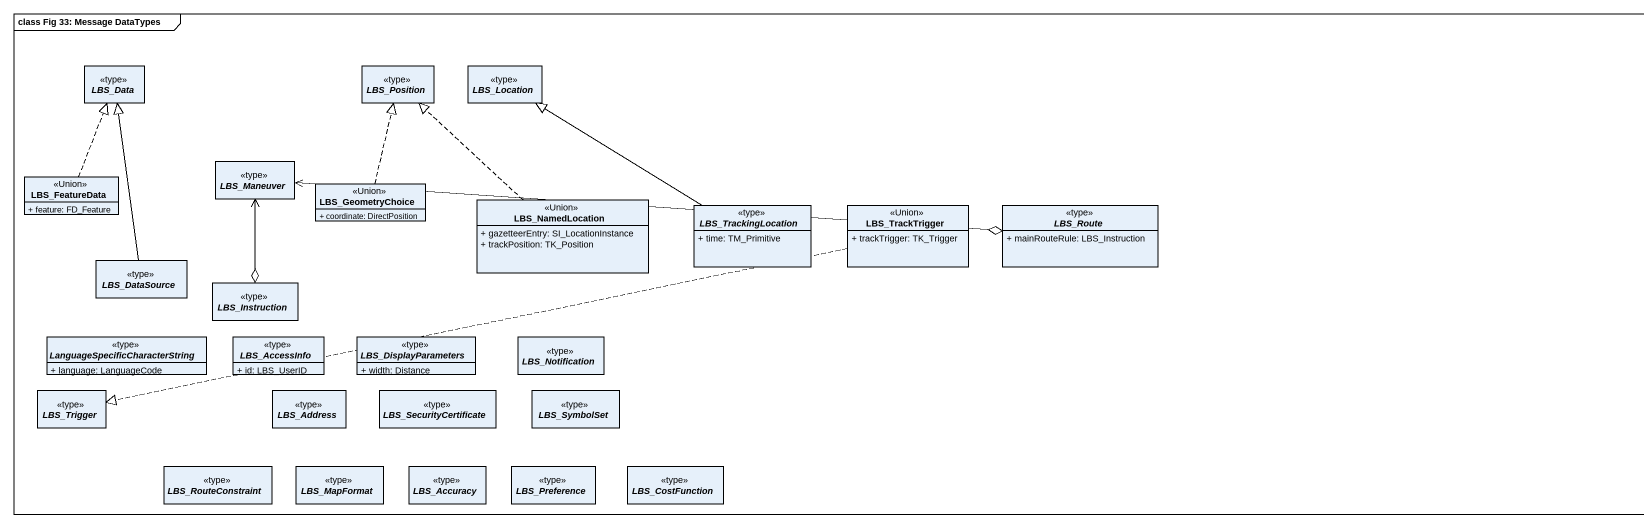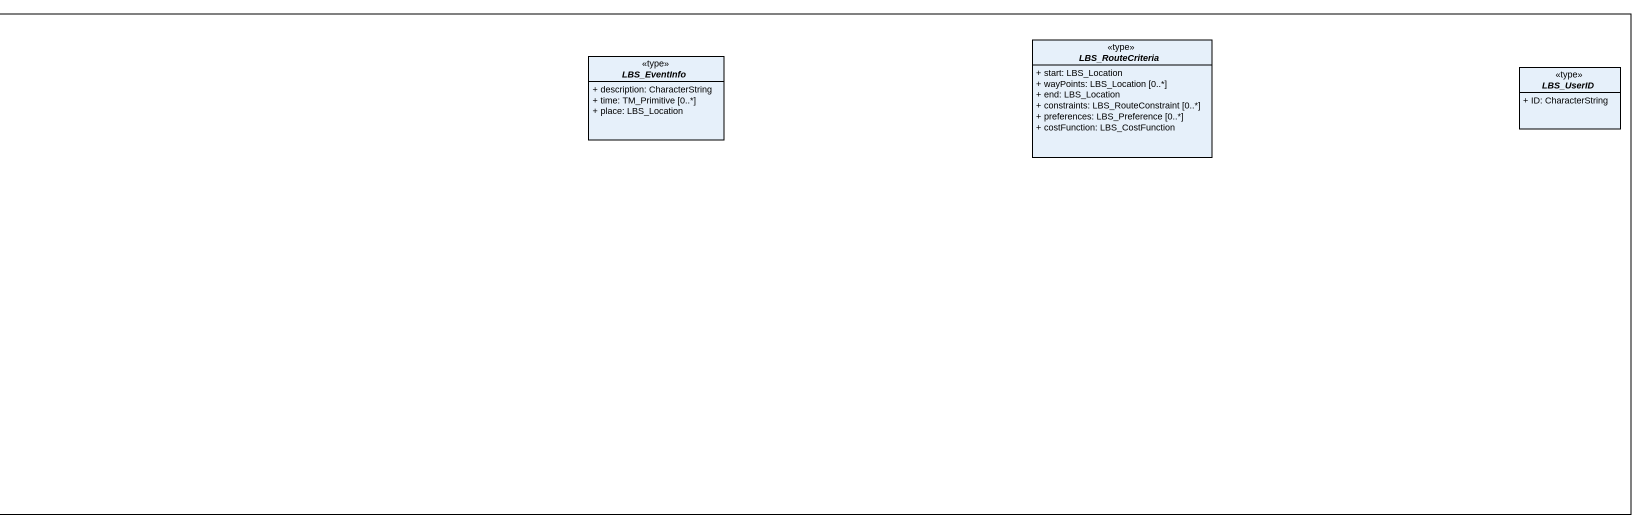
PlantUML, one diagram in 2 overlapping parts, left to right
@startuml
mainframe class Fig 33: Message DataTypes
hide circle
hide empty members
skinparam classAttributeIconSize 0
abstract class LBS_Data <<type>>
abstract class LBS_Position <<type>>
abstract class LBS_Location <<type>>
abstract class LBS_EventInfo <<type>> {
  + description: CharacterString
  + time: TM_Primitive [0..*]
  + place: LBS_Location
}
abstract class LBS_RouteCriteria <<type>> {
  + start: LBS_Location
  + wayPoints: LBS_Location [0..*]
  + end: LBS_Location
  + constraints: LBS_RouteConstraint [0..*]
  + preferences: LBS_Preference [0..*]
  + costFunction: LBS_CostFunction
}
abstract class LBS_UserID <<type>> {
  + ID: CharacterString
}
class LBS_FeatureData <<Union>> {
  + feature: FD_Feature
}
abstract class LBS_Maneuver <<type>>
class LBS_GeometryChoice <<Union>> {
  + coordinate: DirectPosition
}
class LBS_NamedLocation <<Union>> {
  + gazetteerEntry: SI_LocationInstance
  + trackPosition: TK_Position
}
abstract class LBS_TrackingLocation <<type>> {
  + time: TM_Primitive
}
class LBS_TrackTrigger <<Union>> {
  + trackTrigger: TK_Trigger
}
abstract class LBS_Route <<type>> {
  + mainRouteRule: LBS_Instruction
}
abstract class LBS_DataSource <<type>>
abstract class LBS_Instruction <<type>>
abstract class "LanguageSpecificCharacterString" as LanguageSpecificCharacterStr <<type>> {
  + language: LanguageCode
}
abstract class LBS_AccessInfo <<type>> {
  + id: LBS_UserID
}
abstract class LBS_DisplayParameters <<type>> {
  + width: Distance
}
abstract class LBS_Notification <<type>>
abstract class LBS_Trigger <<type>>
abstract class LBS_Address <<type>>
abstract class LBS_SecurityCertificate <<type>>
abstract class LBS_SymbolSet <<type>>
abstract class LBS_RouteConstraint <<type>>
abstract class LBS_MapFormat <<type>>
abstract class LBS_Accuracy <<type>>
abstract class LBS_Preference <<type>>
abstract class LBS_CostFunction <<type>>
LBS_FeatureData .up.|> LBS_Data
LBS_GeometryChoice .up.|> LBS_Position
LBS_NamedLocation .up.|> LBS_Position
LBS_TrackingLocation -up-|> LBS_Location
LBS_TrackTrigger .left.|> LBS_Trigger
LBS_Route o-left-> LBS_Maneuver
LBS_DataSource -up-|> LBS_Data
LBS_Instruction o-up-> LBS_Maneuver
@enduml
